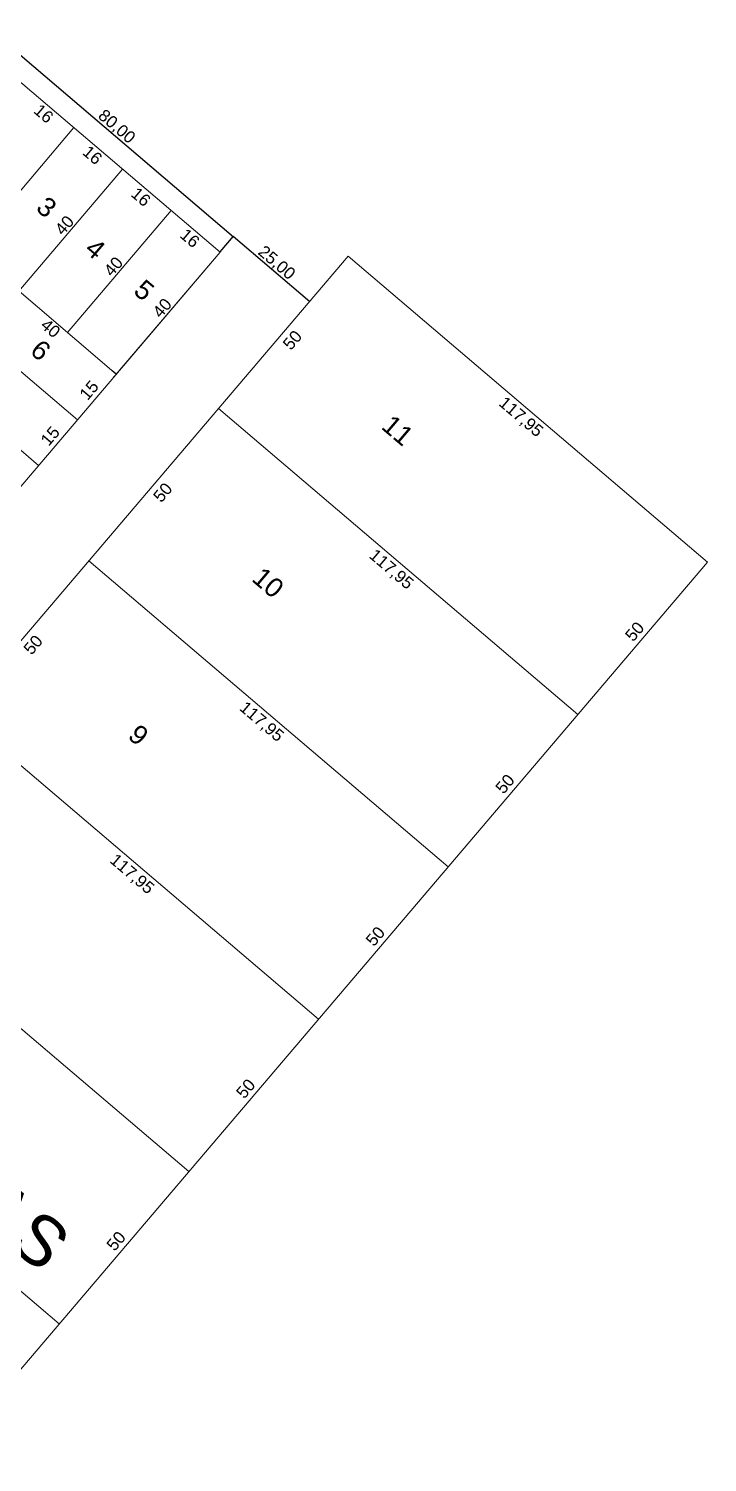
# Model space of a CAD drawing. Header units: metres. Extents: x 3808 to 8215, y 2374 to 6187.
# Drawn here: x 7994.2 to 8163.8, y 3936.5 to 4294.7 of the extents above; entities that cross this region are included whole.
import ezdxf

# ---------------------------------------------------------------- set-up
doc = ezdxf.new("R2010")
doc.units = ezdxf.units.M
doc.layers.add('vista', color=7, linetype='Continuous')
doc.styles.add('pedro', font='arial.ttf', dxfattribs={"height": 3})
doc.dimstyles.new('pedro', dxfattribs={"dimtxt": 3, "dimasz": 0.1, "dimexe": 0.1, "dimexo": 0.1, "dimgap": 0.05, "dimtad": 1, "dimzin": 1, "dimtxsty": 'pedro', "dimblk": 'ARCHTICK', "dimcen": 2.5, "dimdle": 0.1, "dimadec": 0, "dimazin": 0, "dimtfac": 1, "dimtmove": 0, "dimatfit": 3, "dimldrblk": 'ARCHTICK', "dimfxl": 0.3, "dimarcsym": 0})

# ---------------------------------------------------------------- blocks, each defined once
blk = doc.blocks.new('_ARCHTICK')
at = {"color": 0, "linetype": 'ByBlock', "const_width": 0.15}
blk.add_lwpolyline([(-0.5, -0.5), (0.5, 0.5)], dxfattribs=at)
blk = doc.blocks.new('*D9262')
at = {"layer": 'Defpoints', "color": 0, "transparency": 16777216}
for p in [(7981.1, 4290.72), (8045.35, 4242.77), (8042.02, 4238.86)]:
    blk.add_point(p, dxfattribs=at)
at = {"layer": 'vista', "color": 0, "lineweight": -2, "transparency": 16777216}
for p, q in [((7981.16, 4290.79), (7984.49, 4294.7)), ((7984.35, 4294.69), (8045.42, 4242.71)), ((8042.08, 4238.94), (8045.41, 4242.85))]:
    blk.add_line(p, q, dxfattribs=at)
at = {"layer": 'vista', "color": 0, "lineweight": -2, "transparency": 16777216, "xscale": 0.1, "yscale": 0.1, "zscale": 0.1}
for p, rotation in [((7984.43, 4294.63), 139.595887678014), ((8045.35, 4242.77), 319.595887678014)]:
    blk.add_blockref('_ARCHTICK', p, dxfattribs=dict(at, rotation=rotation))
at = {"layer": 'vista', "color": 0, "lineweight": 5, "transparency": 16777216, "insert": (8016.09, 4270.11), "char_height": 3, "attachment_point": 5, "rotation": 319.5959, "style": 'pedro'}
blk.add_mtext('80,00', dxfattribs=at)
blk = doc.blocks.new('*D9263')
at = {"layer": 'Defpoints', "color": 0, "transparency": 16777216}
for p in [(8042.02, 4238.86), (8064.38, 4226.57), (8064.38, 4226.57)]:
    blk.add_point(p, dxfattribs=at)
at = {"layer": 'vista', "color": 0, "lineweight": -2, "transparency": 16777216}
for p, q in [((8042.08, 4238.94), (8045.41, 4242.85)), ((8045.27, 4242.84), (8064.46, 4226.5)), ((8064.45, 4226.64), (8064.45, 4226.64))]:
    blk.add_line(p, q, dxfattribs=at)
at = {"layer": 'vista', "color": 0, "lineweight": -2, "transparency": 16777216, "xscale": 0.1, "yscale": 0.1, "zscale": 0.1}
for p, rotation in [((8045.35, 4242.77), 139.595887678014), ((8064.38, 4226.57), 319.595887678014)]:
    blk.add_blockref('_ARCHTICK', p, dxfattribs=dict(at, rotation=rotation))
at = {"layer": 'vista', "color": 0, "lineweight": 5, "transparency": 16777216, "insert": (8056.07, 4236.08), "char_height": 3, "attachment_point": 5, "rotation": 319.5959, "style": 'pedro'}
blk.add_mtext('25,00', dxfattribs=at)

msp = doc.modelspace()

# ---------------------------------------------------------------- linework, layer by layer
at = {"layer": 'vista', "lineweight": 5}
for p, q in [((7981.099, 4290.717), (8042.019, 4238.863)), ((8042.019, 4238.863), (7981.099, 4290.717)), ((7979.54, 4239.516), (8005.467, 4269.975)), ((8016.092, 4208.403), (7955.173, 4260.257)), ((7991.724, 4229.145), (8017.651, 4259.604)), ((8003.908, 4218.774), (8029.835, 4249.234)), ((8074.02, 4237.888), (7718.82, 3820.591)), ((8042.019, 4238.863), (7899.42, 4071.335)), ((8042.019, 4238.863), (7899.42, 4071.335)), ((8016.092, 4208.403), (8042.019, 4238.863)), ((8074.02, 4237.888), (8163.838, 4161.436)), ((8016.092, 4208.403), (7985.632, 4234.33)), ((8006.369, 4196.981), (7975.91, 4222.908)), ((7996.647, 4185.558), (7966.187, 4211.485)), ((8041.611, 4199.814), (8131.429, 4123.362)), ((8163.838, 4161.436), (7808.638, 3744.139)), ((8009.202, 4161.739), (8099.02, 4085.287)), ((7976.793, 4123.665), (8066.611, 4047.212)), ((7944.385, 4085.59), (8034.203, 4009.138)), ((7911.976, 4047.515), (8001.794, 3971.063))]:
    msp.add_line(p, q, dxfattribs=at)
at = {"layer": 'vista', "color": 1, "lineweight": 5}
for p, q in [((8016.016, 4208.468), (8015.035, 4209.303)), ((8016.027, 4208.327), (8015.398, 4207.588))]:
    msp.add_line(p, q, dxfattribs=at)

# ---------------------------------------------------------------- block references
for p, xscale, yscale, zscale, rotation in [((8064.383, 4226.567), 0.09999999999999999, 0.09999999999999999, 0.09999999999999999, 139.5958876918647), ((8015.111, 4209.238), -0.1, 0.1, 0.1, 49.59588769185999), ((8015.463, 4207.664), -0.1, 0.1, 0.1, 139.5958876918647)]:
    msp.add_blockref('_ARCHTICK', p, dxfattribs=dict(at, xscale=xscale, yscale=yscale, zscale=zscale, rotation=rotation))

# ---------------------------------------------------------------- texts
at = {"layer": 'vista', "color": 1, "lineweight": 5, "attachment_point": 5, "style": 'pedro'}
for s, insert, char_height, rotation in [('16', (7997.941, 4273.476), 3, 319.59589), ('16', (8010.125, 4263.105), 3, 319.59589), ('16', (8022.244, 4252.658), 3, 319.59589), ('40', (8003.124, 4245.575), 3, 49.59589), ('16', (8034.493, 4242.363), 3, 319.59589), ('40', (8015.372, 4235.28), 3, 49.59589), ('40', (8027.556, 4224.909), 3, 49.59589), ('40', (7999.66, 4219.844), 3, 319.59589), ('50', (8060.113, 4216.895), 3, 49.59589), ('15', (8009.277, 4204.355), 3, 49.59589), ('117,95', (8117.137, 4197.558), 3, 319.59589), ('15', (7999.555, 4192.932), 3, 49.59589), ('50', (8027.705, 4178.82), 3, 49.59589), ('117,95', (8084.729, 4159.483), 3, 319.59589), ('50', (8145.672, 4144.069), 3, 49.59589), ('50', (7995.296, 4140.746), 3, 49.59589), ('117,95', (8052.32, 4121.409), 3, 319.59589), ('50', (8113.263, 4105.994), 3, 49.59589), ('117,95', (8019.911, 4083.334), 3, 319.59589), ('50', (8080.854, 4067.919), 3, 49.59589), ('{\\fSwis721 BlkOul BT|b0|i0|c0|p82;CHÁCARAS}', (7964.668, 4019.484), 12.44547, 319.59589), ('50', (8048.445, 4029.845), 3, 49.59589), ('50', (8016.037, 3991.77), 3, 49.59589)]:
    msp.add_mtext(s, dxfattribs=dict(at, insert=insert, char_height=char_height, rotation=rotation))
at = {"layer": 'vista', "lineweight": 5, "char_height": 4.8, "attachment_point": 5, "rotation": 319.59589, "style": 'pedro'}
for s, insert in [('3', (7998.673, 4250.095)), ('4', (8010.857, 4239.724)), ('5', (8023.041, 4229.353)), ('6', (7997.179, 4214.341)), ('11', (8086.459, 4194.35)), ('10', (8054.05, 4156.275)), ('9', (8021.642, 4118.2))]:
    msp.add_mtext(s, dxfattribs=dict(at, insert=insert))

# ---------------------------------------------------------------- dimensions: what is measured, and where the dimension line sits
at = {"layer": 'vista', "color": 1, "lineweight": 5}
for base, p1, p2, picture, middle in [((8045.346, 4242.772), (7981.099, 4290.717), (8042.019, 4238.863), '*D9262', (8016.087, 4270.11)), ((8064.383, 4226.567), (8042.019, 4238.863), (8064.383, 4226.567), '*D9263', (8056.066, 4236.08))]:
    dim = msp.add_linear_dim(base=base, p1=p1, p2=p2, angle=319.59589, dimstyle='pedro', override={"dimtmove": 1, "dimfxl": 0.1}, dxfattribs=at)
    dim.commit()
    dim.dimension.update_dxf_attribs({"geometry": picture, "text_midpoint": middle})

doc.saveas('drawing.dxf')
